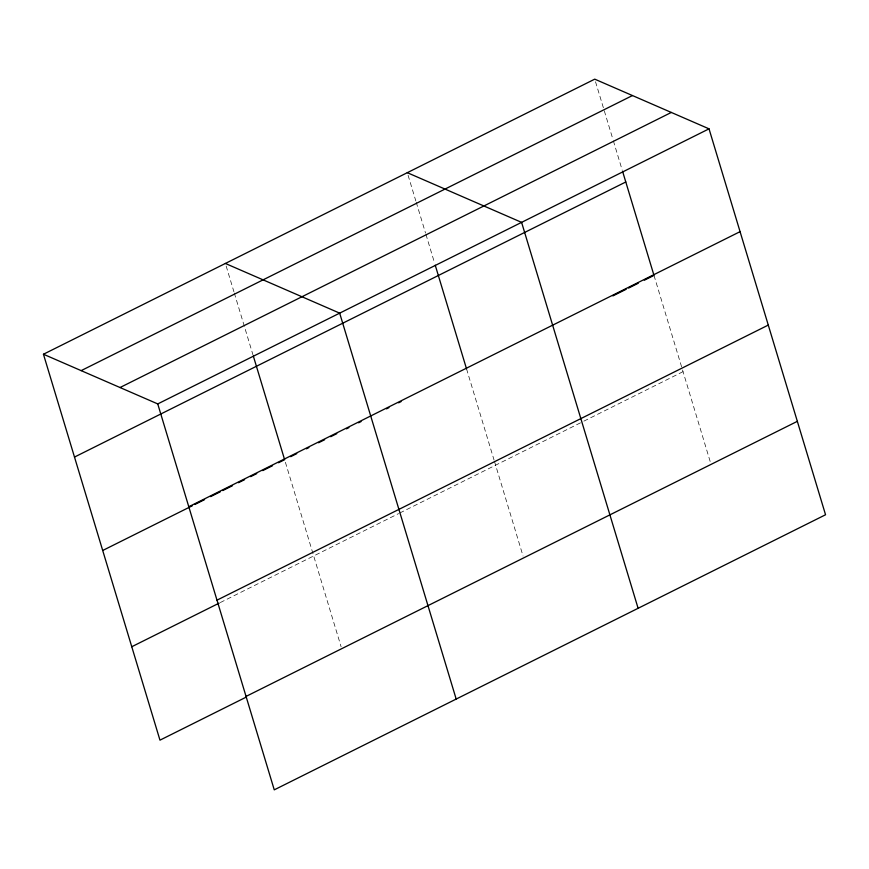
<?xml version="1.0" encoding="UTF-8"?>
<svg xmlns="http://www.w3.org/2000/svg" width="869" height="869" viewBox="0 0 869 869"><rect width="100%" height="100%" fill="white"/><g stroke="black" fill="none" stroke-linecap="round" stroke-linejoin="round"><path stroke-width="0.65" stroke-dasharray="4.34 3.26" d="M220.302 602.554L398.589 513.601M399.794 512.992L582.686 421.737M583.892 421.139L683.056 371.65M595.515 81.729L612.982 139.561M613.373 140.843L622.291 170.411M653.988 275.397L710.473 462.482M408.082 175.256L415.838 200.956M416.229 202.249L425.538 233.088M425.929 234.38L434.467 262.655M466.555 368.923L494.059 460.049M494.45 461.33L523.04 556.008M226.157 266.033L233.913 291.734M234.304 293.027L252.922 354.715M285.401 462.275L341.115 646.786"/><path stroke-width="1.3" d="M43.45 354.237L594.744 79.155L709.028 128.84L825.55 514.763L274.256 789.845L157.745 403.922L43.45 354.237L159.972 740.16L246.079 697.188M81.165 370.628L632.458 95.547M120.02 387.531L671.313 112.449M157.745 403.922L709.028 128.84M74.495 457.061L625.789 181.979M188.779 506.746L740.073 231.654M102.705 550.479L192.451 505.704M194.873 504.487L204.573 499.642M210.646 496.623L220.346 491.778M222.768 490.572L232.479 485.728M238.54 482.697L244.602 479.677M250.663 476.647L256.735 473.627M262.796 470.596L272.497 465.751M278.558 462.732L284.63 459.701L253.313 355.997M290.691 456.681L296.753 453.651M306.453 448.817L308.886 447.6M318.586 442.755L324.648 439.736M330.709 436.705L336.781 433.685M346.481 428.841L348.903 427.635M358.615 422.79L361.037 421.574M386.509 408.864L388.932 407.659M398.632 402.814L401.054 401.608M612.873 295.916L626.18 289.279M628.602 288.073L638.27 283.24M644.32 280.231L653.988 275.397L622.682 171.693M216.989 600.164L768.283 325.082M131.762 646.742L219.086 603.162M246.046 696.417L797.34 421.335M407.3 172.681L521.596 222.366L638.107 608.289M225.375 263.459L339.67 313.144L456.182 699.067M435.239 265.219L466.555 368.923"/></g></svg>
